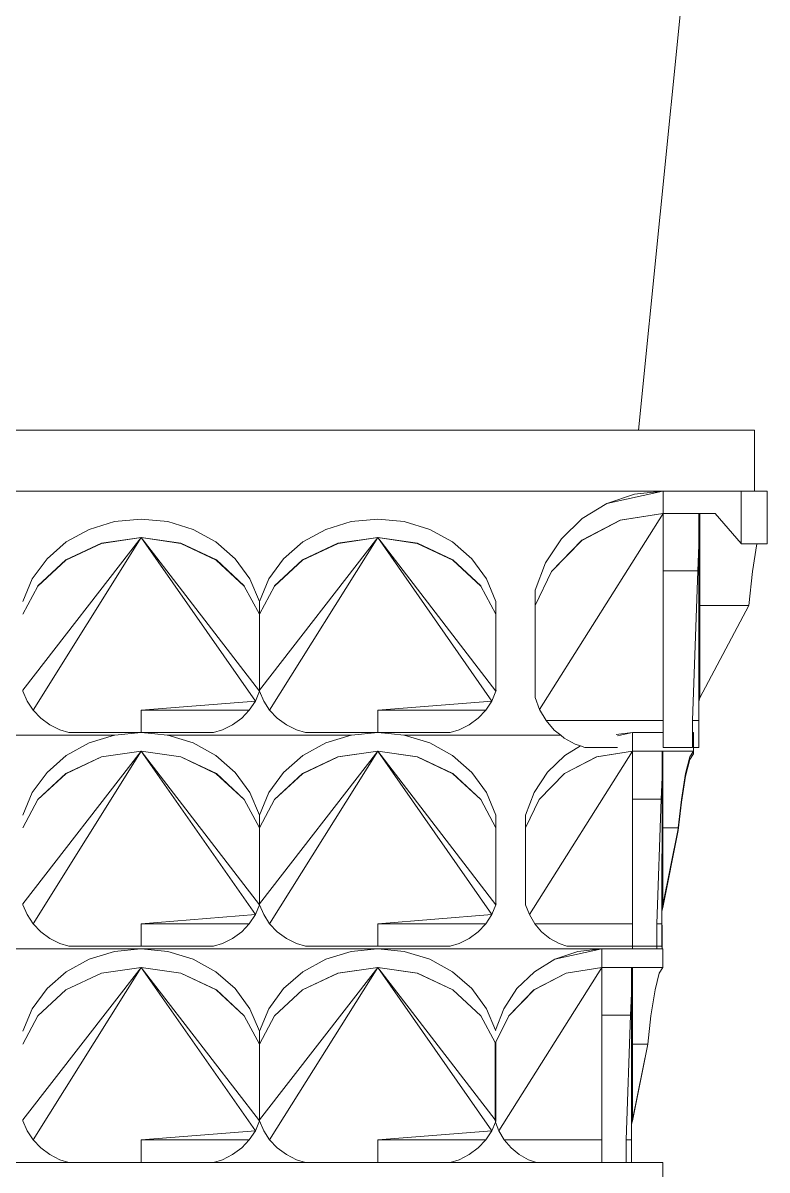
# Model space of a CAD drawing. Header units: millimetres. Extents: x -667 to -468, y -723 to -475.
# Drawn here: x -582.5994 to -582.4043, y -493.3429 to -493.0422 of the extents above; entities that cross this region are included whole.
import ezdxf

# ---------------------------------------------------------------- set-up
doc = ezdxf.new("R2010")
doc.units = ezdxf.units.MM
doc.layers.add('dinding', color=36, linetype='Continuous', lineweight=9)

msp = doc.modelspace()

# ---------------------------------------------------------------- linework, layer by layer
at = {"layer": 'dinding'}
for p, q in [((-582.42439, -493.01293), (-582.43799, -493.14893)), ((-582.76119, -493.14893), (-582.43799, -493.14893)), ((-582.43799, -493.14893), (-582.40759, -493.14893)), ((-582.40759, -493.16493), (-582.40759, -493.14893)), ((-582.43159, -493.16493), (-582.76755, -493.16494)), ((-582.44626, -493.16818), (-582.43159, -493.16493)), ((-582.43906, -493.16574), (-582.44626, -493.16818)), ((-582.43159, -493.16493), (-582.43906, -493.16574)), ((-582.43159, -493.16493), (-582.43156, -493.16493)), ((-582.43156, -493.16493), (-582.43149, -493.16493)), ((-582.43149, -493.16493), (-582.43149, -493.17076)), ((-582.43149, -493.16493), (-582.41119, -493.16493)), ((-582.41119, -493.16493), (-582.41112, -493.16493)), ((-582.41112, -493.16493), (-582.41109, -493.16493)), ((-582.41109, -493.16493), (-582.41098, -493.16493)), ((-582.41109, -493.1787), (-582.41109, -493.16493)), ((-582.41098, -493.16493), (-582.40797, -493.16493)), ((-582.40797, -493.16493), (-582.40759, -493.16493)), ((-582.40759, -493.16493), (-582.40436, -493.16493)), ((-582.40436, -493.16493), (-582.40429, -493.16493)), ((-582.40429, -493.16493), (-582.40429, -493.17875)), ((-582.44626, -493.16818), (-582.45275, -493.17214)), ((-582.58204, -493.17496), (-582.57539, -493.17292)), ((-582.57539, -493.17292), (-582.56841, -493.17225)), ((-582.56841, -493.17225), (-582.56142, -493.17292)), ((-582.56142, -493.17292), (-582.55477, -493.17496)), ((-582.52001, -493.17496), (-582.51336, -493.17292)), ((-582.51336, -493.17292), (-582.50637, -493.17225)), ((-582.50637, -493.17225), (-582.49939, -493.17292)), ((-582.49939, -493.17292), (-582.49274, -493.17496)), ((-582.46394, -493.2222), (-582.43149, -493.17076)), ((-582.45275, -493.17214), (-582.45821, -493.17742)), ((-582.44276, -493.17255), (-582.45287, -493.1778)), ((-582.44274, -493.17257), (-582.45285, -493.17784)), ((-582.43159, -493.17077), (-582.44276, -493.17255)), ((-582.43159, -493.17077), (-582.44274, -493.17257)), ((-582.43159, -493.17074), (-582.43159, -493.17077)), ((-582.43149, -493.17076), (-582.43159, -493.17077)), ((-582.43149, -493.17076), (-582.4315, -493.17862)), ((-582.42218, -493.17076), (-582.43149, -493.17076)), ((-582.42218, -493.17076), (-582.42218, -493.17758)), ((-582.42189, -493.17077), (-582.42218, -493.17076)), ((-582.42189, -493.17077), (-582.42218, -493.17843)), ((-582.42217, -493.18582), (-582.42189, -493.17077)), ((-582.41792, -493.17076), (-582.42189, -493.17077)), ((-582.42189, -493.17077), (-582.42189, -493.19491)), ((-582.41789, -493.17076), (-582.41792, -493.17076)), ((-582.41112, -493.1787), (-582.41789, -493.17076)), ((-582.58803, -493.17825), (-582.58204, -493.17496)), ((-582.55477, -493.17496), (-582.54878, -493.17825)), ((-582.526, -493.17825), (-582.52001, -493.17496)), ((-582.49274, -493.17496), (-582.48675, -493.17825)), ((-582.56841, -493.17711), (-582.59942, -493.21711)), ((-582.56841, -493.17711), (-582.59673, -493.22235)), ((-582.59307, -493.18265), (-582.58803, -493.17825)), ((-582.58814, -493.18297), (-582.57881, -493.1786)), ((-582.58812, -493.183), (-582.57879, -493.17862)), ((-582.57881, -493.1786), (-582.56841, -493.17711)), ((-582.57879, -493.17862), (-582.57881, -493.1786)), ((-582.56841, -493.17711), (-582.57879, -493.17862)), ((-582.56841, -493.17711), (-582.558, -493.1786)), ((-582.56841, -493.17711), (-582.55802, -493.17862)), ((-582.53845, -493.21997), (-582.56841, -493.17711)), ((-582.53739, -493.21738), (-582.56841, -493.17711)), ((-582.55802, -493.17862), (-582.558, -493.1786)), ((-582.55802, -493.17862), (-582.54869, -493.183)), ((-582.558, -493.1786), (-582.54867, -493.18297)), ((-582.54878, -493.17825), (-582.54374, -493.18265)), ((-582.50637, -493.17711), (-582.53739, -493.21711)), ((-582.50637, -493.17711), (-582.5347, -493.22235)), ((-582.53104, -493.18265), (-582.526, -493.17825)), ((-582.52611, -493.18297), (-582.51678, -493.1786)), ((-582.52609, -493.183), (-582.51676, -493.17862)), ((-582.51678, -493.1786), (-582.50637, -493.17711)), ((-582.51676, -493.17862), (-582.51678, -493.1786)), ((-582.50637, -493.17711), (-582.51676, -493.17862)), ((-582.50637, -493.17711), (-582.49597, -493.1786)), ((-582.50637, -493.17711), (-582.49599, -493.17862)), ((-582.47642, -493.21997), (-582.50637, -493.17711)), ((-582.47536, -493.21738), (-582.50637, -493.17711)), ((-582.49599, -493.17862), (-582.49597, -493.1786)), ((-582.49599, -493.17862), (-582.48666, -493.183)), ((-582.49597, -493.1786), (-582.48663, -493.18297)), ((-582.48675, -493.17825), (-582.4817, -493.18265)), ((-582.45821, -493.17742), (-582.4624, -493.18377)), ((-582.45287, -493.1778), (-582.4608, -493.18599)), ((-582.45285, -493.17784), (-582.46079, -493.18601)), ((-582.4315, -493.17867), (-582.4315, -493.17862)), ((-582.4315, -493.18583), (-582.4315, -493.17867)), ((-582.42218, -493.17902), (-582.42244, -493.18582)), ((-582.42218, -493.17899), (-582.42218, -493.17843)), ((-582.42218, -493.17899), (-582.42218, -493.17902)), ((-582.42218, -493.17902), (-582.42217, -493.18582)), ((-582.41112, -493.17876), (-582.41112, -493.1787)), ((-582.41109, -493.17876), (-582.41112, -493.17876)), ((-582.41109, -493.17876), (-582.41109, -493.1787)), ((-582.41109, -493.17876), (-582.40693, -493.17876)), ((-582.40693, -493.17876), (-582.40808, -493.18599)), ((-582.40436, -493.17876), (-582.40693, -493.17876)), ((-582.40436, -493.17876), (-582.40429, -493.17875)), ((-582.59693, -493.18795), (-582.59307, -493.18265)), ((-582.59547, -493.1898), (-582.58814, -493.18297)), ((-582.59545, -493.18982), (-582.58812, -493.183)), ((-582.58812, -493.183), (-582.58814, -493.18297)), ((-582.54869, -493.183), (-582.54867, -493.18297)), ((-582.54869, -493.183), (-582.54136, -493.18982)), ((-582.54867, -493.18297), (-582.54135, -493.1898)), ((-582.54374, -493.18265), (-582.53988, -493.18795)), ((-582.5349, -493.18795), (-582.53104, -493.18265)), ((-582.53343, -493.1898), (-582.52611, -493.18297)), ((-582.53342, -493.18982), (-582.52609, -493.183)), ((-582.52609, -493.183), (-582.52611, -493.18297)), ((-582.48666, -493.183), (-582.48663, -493.18297)), ((-582.48666, -493.183), (-582.47933, -493.18982)), ((-582.48663, -493.18297), (-582.47931, -493.1898)), ((-582.4817, -493.18265), (-582.47784, -493.18795)), ((-582.4624, -493.18377), (-582.46509, -493.19089)), ((-582.59942, -493.19388), (-582.59693, -493.18795)), ((-582.53988, -493.18795), (-582.53739, -493.19388)), ((-582.53739, -493.19388), (-582.5349, -493.18795)), ((-582.47784, -493.18795), (-582.47536, -493.19388)), ((-582.46509, -493.1949), (-582.46079, -493.18601)), ((-582.46079, -493.18601), (-582.4608, -493.18599)), ((-582.43152, -493.22505), (-582.4315, -493.18583)), ((-582.42244, -493.18582), (-582.4315, -493.18583)), ((-582.42244, -493.18582), (-582.42382, -493.22505)), ((-582.42244, -493.18582), (-582.42217, -493.18582)), ((-582.42217, -493.18582), (-582.4222, -493.22009)), ((-582.40808, -493.18599), (-582.40909, -493.19491)), ((-582.59942, -493.19723), (-582.59545, -493.18982)), ((-582.59545, -493.18982), (-582.59547, -493.1898)), ((-582.54136, -493.18982), (-582.54135, -493.1898)), ((-582.53739, -493.19723), (-582.54136, -493.18982)), ((-582.53739, -493.19723), (-582.53342, -493.18982)), ((-582.53342, -493.18982), (-582.53343, -493.1898)), ((-582.47933, -493.18982), (-582.47931, -493.1898)), ((-582.47536, -493.19723), (-582.47933, -493.18982)), ((-582.46509, -493.1949), (-582.46509, -493.19089)), ((-582.53739, -493.19723), (-582.53739, -493.19388)), ((-582.47536, -493.19723), (-582.47536, -493.19388)), ((-582.53739, -493.21711), (-582.53739, -493.19723)), ((-582.47536, -493.19723), (-582.47536, -493.21738)), ((-582.46509, -493.1949), (-582.46509, -493.21908)), ((-582.40909, -493.19491), (-582.42189, -493.21909)), ((-582.42189, -493.19491), (-582.40909, -493.19491)), ((-582.42189, -493.21909), (-582.42189, -493.19491)), ((-582.59937, -493.21738), (-582.59942, -493.21711)), ((-582.59829, -493.21997), (-582.59937, -493.21738)), ((-582.53845, -493.21997), (-582.53739, -493.21738)), ((-582.53733, -493.21738), (-582.53739, -493.21711)), ((-582.53739, -493.21711), (-582.53739, -493.21738)), ((-582.53739, -493.21738), (-582.53736, -493.21725)), ((-582.53626, -493.21997), (-582.53733, -493.21738)), ((-582.47642, -493.21997), (-582.47536, -493.21738)), ((-582.47536, -493.21738), (-582.4753, -493.21711)), ((-582.59673, -493.22235), (-582.59829, -493.21997)), ((-582.53845, -493.21997), (-582.56838, -493.22235)), ((-582.53845, -493.21997), (-582.54003, -493.22235)), ((-582.5347, -493.22235), (-582.53626, -493.21997)), ((-582.47642, -493.21997), (-582.50635, -493.22235)), ((-582.47642, -493.21997), (-582.47799, -493.22235)), ((-582.46394, -493.2222), (-582.46509, -493.21908)), ((-582.4222, -493.22009), (-582.42189, -493.21909)), ((-582.4222, -493.22009), (-582.4222, -493.22505)), ((-582.59473, -493.22444), (-582.59673, -493.22235)), ((-582.59235, -493.22619), (-582.59473, -493.22444)), ((-582.56838, -493.22235), (-582.56838, -493.22825)), ((-582.54003, -493.22235), (-582.56838, -493.22235)), ((-582.5444, -493.22619), (-582.54203, -493.22444)), ((-582.54203, -493.22444), (-582.54003, -493.22235)), ((-582.53269, -493.22444), (-582.5347, -493.22235)), ((-582.53032, -493.22619), (-582.53269, -493.22444)), ((-582.50635, -493.22235), (-582.50634, -493.22825)), ((-582.47799, -493.22235), (-582.50635, -493.22235)), ((-582.48237, -493.22619), (-582.47999, -493.22444)), ((-582.47999, -493.22444), (-582.47799, -493.22235)), ((-582.46394, -493.2222), (-582.46224, -493.22505)), ((-582.58967, -493.22753), (-582.59235, -493.22619)), ((-582.58736, -493.22825), (-582.58967, -493.22753)), ((-582.54939, -493.22825), (-582.54708, -493.22753)), ((-582.54708, -493.22753), (-582.5444, -493.22619)), ((-582.52764, -493.22753), (-582.53032, -493.22619)), ((-582.52533, -493.22825), (-582.52764, -493.22753)), ((-582.48736, -493.22825), (-582.48505, -493.22753)), ((-582.48505, -493.22753), (-582.48237, -493.22619)), ((-582.46007, -493.22756), (-582.46224, -493.22505)), ((-582.46224, -493.22505), (-582.43152, -493.22505)), ((-582.45839, -493.22893), (-582.46007, -493.22756)), ((-582.4315, -493.22825), (-582.43152, -493.22505)), ((-582.42382, -493.22505), (-582.4222, -493.22505)), ((-582.42382, -493.22505), (-582.42382, -493.22825)), ((-582.4222, -493.22505), (-582.42221, -493.23213)), ((-582.57539, -493.22893), (-582.62345, -493.22893)), ((-582.58736, -493.22825), (-582.56841, -493.22825)), ((-582.58204, -493.23096), (-582.57539, -493.22893)), ((-582.57539, -493.22893), (-582.57526, -493.22893)), ((-582.56841, -493.22825), (-582.57526, -493.22893)), ((-582.56841, -493.22825), (-582.56838, -493.22825)), ((-582.56838, -493.22825), (-582.54939, -493.22825)), ((-582.56838, -493.22825), (-582.56477, -493.2286)), ((-582.56477, -493.2286), (-582.56155, -493.22893)), ((-582.56155, -493.22893), (-582.56142, -493.22893)), ((-582.51336, -493.22893), (-582.56142, -493.22893)), ((-582.56142, -493.22893), (-582.55477, -493.23096)), ((-582.52533, -493.22825), (-582.50637, -493.22825)), ((-582.52001, -493.23096), (-582.51336, -493.22893)), ((-582.51336, -493.22893), (-582.51323, -493.22893)), ((-582.50637, -493.22825), (-582.51323, -493.22893)), ((-582.50637, -493.22825), (-582.50634, -493.22825)), ((-582.50634, -493.22825), (-582.48736, -493.22825)), ((-582.50634, -493.22825), (-582.50274, -493.2286)), ((-582.50274, -493.2286), (-582.49952, -493.22893)), ((-582.49952, -493.22893), (-582.49939, -493.22893)), ((-582.49939, -493.22893), (-582.49274, -493.23096)), ((-582.49939, -493.22893), (-582.45839, -493.22893)), ((-582.45749, -493.22966), (-582.45839, -493.22893)), ((-582.45459, -493.23127), (-582.45749, -493.22966)), ((-582.43959, -493.22825), (-582.44385, -493.2287)), ((-582.44353, -493.22912), (-582.43959, -493.22825)), ((-582.4315, -493.22825), (-582.43959, -493.22825)), ((-582.43959, -493.23311), (-582.43959, -493.22825)), ((-582.4315, -493.23213), (-582.4315, -493.22825)), ((-582.42359, -493.22825), (-582.42382, -493.22825)), ((-582.42382, -493.22825), (-582.42382, -493.23213)), ((-582.42359, -493.22825), (-582.42356, -493.23213)), ((-582.56841, -493.23311), (-582.59942, -493.27311)), ((-582.56841, -493.23311), (-582.59673, -493.27835)), ((-582.58803, -493.23426), (-582.58204, -493.23096)), ((-582.57881, -493.2346), (-582.56841, -493.23311)), ((-582.56841, -493.23311), (-582.57879, -493.23462)), ((-582.56841, -493.23311), (-582.558, -493.2346)), ((-582.56841, -493.23311), (-582.55802, -493.23462)), ((-582.53845, -493.27597), (-582.56841, -493.23311)), ((-582.53739, -493.27338), (-582.56841, -493.23311)), ((-582.55477, -493.23096), (-582.54878, -493.23426)), ((-582.50637, -493.23311), (-582.53739, -493.27311)), ((-582.50637, -493.23311), (-582.5347, -493.27835)), ((-582.526, -493.23426), (-582.52001, -493.23096)), ((-582.51678, -493.2346), (-582.50637, -493.23311)), ((-582.50637, -493.23311), (-582.51676, -493.23462)), ((-582.50637, -493.23311), (-582.49597, -493.2346)), ((-582.50637, -493.23311), (-582.49599, -493.23462)), ((-582.47642, -493.27597), (-582.50637, -493.23311)), ((-582.47536, -493.27338), (-582.50637, -493.23311)), ((-582.49274, -493.23096), (-582.48675, -493.23426)), ((-582.46661, -493.27597), (-582.43959, -493.23311)), ((-582.45319, -493.23175), (-582.4573, -493.23425)), ((-582.45319, -493.23175), (-582.45459, -493.23127)), ((-582.45209, -493.23213), (-582.45319, -493.23175)), ((-582.44352, -493.23213), (-582.45209, -493.23213)), ((-582.43959, -493.23311), (-582.44898, -493.2346)), ((-582.43959, -493.23311), (-582.44896, -493.23462)), ((-582.43183, -493.23311), (-582.43959, -493.23311)), ((-582.43959, -493.23936), (-582.43959, -493.23311)), ((-582.43183, -493.23311), (-582.43183, -493.23879)), ((-582.43159, -493.23311), (-582.43183, -493.23311)), ((-582.43159, -493.23311), (-582.43183, -493.2395)), ((-582.43182, -493.24566), (-582.43159, -493.23311)), ((-582.42359, -493.23311), (-582.43159, -493.23311)), ((-582.43159, -493.23311), (-582.43159, -493.25323)), ((-582.42382, -493.23213), (-582.4315, -493.23213)), ((-582.42359, -493.23311), (-582.42457, -493.2346)), ((-582.42356, -493.23213), (-582.42359, -493.23311)), ((-582.42356, -493.23379), (-582.42359, -493.23311)), ((-582.42356, -493.23213), (-582.42221, -493.23213)), ((-582.59307, -493.23866), (-582.58803, -493.23426)), ((-582.58814, -493.23898), (-582.57881, -493.2346)), ((-582.58812, -493.23901), (-582.57879, -493.23462)), ((-582.57879, -493.23462), (-582.57881, -493.2346)), ((-582.55802, -493.23462), (-582.558, -493.2346)), ((-582.55802, -493.23462), (-582.54869, -493.23901)), ((-582.558, -493.2346), (-582.54867, -493.23898)), ((-582.54878, -493.23426), (-582.54374, -493.23866)), ((-582.53104, -493.23866), (-582.526, -493.23426)), ((-582.52611, -493.23898), (-582.51678, -493.2346)), ((-582.52609, -493.23901), (-582.51676, -493.23462)), ((-582.51676, -493.23462), (-582.51678, -493.2346)), ((-582.49599, -493.23462), (-582.49597, -493.2346)), ((-582.49599, -493.23462), (-582.48666, -493.23901)), ((-582.49597, -493.2346), (-582.48663, -493.23898)), ((-582.48675, -493.23426), (-582.4817, -493.23866)), ((-582.4573, -493.23425), (-582.46185, -493.23865)), ((-582.44898, -493.2346), (-582.4574, -493.23897)), ((-582.44896, -493.23462), (-582.45738, -493.239)), ((-582.42457, -493.2346), (-582.42566, -493.23897)), ((-582.42457, -493.23528), (-582.42566, -493.23965)), ((-582.42359, -493.23379), (-582.42457, -493.23528)), ((-582.42356, -493.23379), (-582.42359, -493.23379)), ((-582.59693, -493.24395), (-582.59307, -493.23866)), ((-582.59547, -493.2458), (-582.58814, -493.23898)), ((-582.59545, -493.24582), (-582.58812, -493.23901)), ((-582.58812, -493.23901), (-582.58814, -493.23898)), ((-582.54869, -493.23901), (-582.54867, -493.23898)), ((-582.54869, -493.23901), (-582.54136, -493.24582)), ((-582.54867, -493.23898), (-582.54135, -493.2458)), ((-582.54374, -493.23866), (-582.53988, -493.24395)), ((-582.5349, -493.24395), (-582.53104, -493.23866)), ((-582.53343, -493.2458), (-582.52611, -493.23898)), ((-582.53342, -493.24582), (-582.52609, -493.23901)), ((-582.52609, -493.23901), (-582.52611, -493.23898)), ((-582.48666, -493.23901), (-582.48663, -493.23898)), ((-582.48666, -493.23901), (-582.47933, -493.24582)), ((-582.48663, -493.23898), (-582.47931, -493.2458)), ((-582.4817, -493.23866), (-582.47784, -493.24395)), ((-582.46185, -493.23865), (-582.46534, -493.24395)), ((-582.4574, -493.23897), (-582.46401, -493.24579)), ((-582.45738, -493.239), (-582.464, -493.24582)), ((-582.43959, -493.23966), (-582.43959, -493.23936)), ((-582.43183, -493.23996), (-582.43183, -493.2395)), ((-582.42566, -493.23897), (-582.42675, -493.24579)), ((-582.43959, -493.2397), (-582.43959, -493.23966)), ((-582.43959, -493.2397), (-582.43959, -493.24566)), ((-582.43183, -493.23999), (-582.43205, -493.24566)), ((-582.43183, -493.23996), (-582.43183, -493.23999)), ((-582.43183, -493.23999), (-582.43182, -493.24566)), ((-582.42566, -493.23965), (-582.42675, -493.24648)), ((-582.59942, -493.24988), (-582.59693, -493.24395)), ((-582.53988, -493.24395), (-582.53739, -493.24988)), ((-582.53739, -493.24988), (-582.5349, -493.24395)), ((-582.47784, -493.24395), (-582.47536, -493.24988)), ((-582.46534, -493.24395), (-582.46759, -493.24988)), ((-582.59942, -493.25323), (-582.59545, -493.24582)), ((-582.59545, -493.24582), (-582.59547, -493.2458)), ((-582.54136, -493.24582), (-582.54135, -493.2458)), ((-582.53739, -493.25323), (-582.54136, -493.24582)), ((-582.53739, -493.25323), (-582.53342, -493.24582)), ((-582.53342, -493.24582), (-582.53343, -493.2458)), ((-582.47933, -493.24582), (-582.47931, -493.2458)), ((-582.47536, -493.25323), (-582.47933, -493.24582)), ((-582.464, -493.24582), (-582.46759, -493.25323)), ((-582.46401, -493.24579), (-582.464, -493.24582)), ((-582.43205, -493.24566), (-582.43959, -493.24566)), ((-582.43959, -493.27835), (-582.43959, -493.24566)), ((-582.43205, -493.24566), (-582.43319, -493.27835)), ((-582.43205, -493.24566), (-582.43182, -493.24566)), ((-582.43182, -493.24566), (-582.43184, -493.27421)), ((-582.42675, -493.24579), (-582.42759, -493.25323)), ((-582.42675, -493.24648), (-582.42759, -493.25391)), ((-582.53739, -493.25323), (-582.53739, -493.24988)), ((-582.47536, -493.25323), (-582.47536, -493.24988)), ((-582.46759, -493.25323), (-582.46759, -493.24988)), ((-582.53739, -493.27311), (-582.53739, -493.25323)), ((-582.47536, -493.25323), (-582.47536, -493.27338)), ((-582.46759, -493.25323), (-582.46759, -493.27338)), ((-582.43159, -493.25323), (-582.42759, -493.25323)), ((-582.43159, -493.27338), (-582.43159, -493.25323)), ((-582.42759, -493.25391), (-582.43159, -493.27406)), ((-582.42759, -493.25391), (-582.43159, -493.27379)), ((-582.42772, -493.25391), (-582.43159, -493.27338)), ((-582.42759, -493.25323), (-582.42772, -493.25391)), ((-582.42772, -493.25391), (-582.42759, -493.25391)), ((-582.42759, -493.25391), (-582.42759, -493.25323)), ((-582.59937, -493.27338), (-582.59942, -493.27311)), ((-582.59829, -493.27597), (-582.59937, -493.27338)), ((-582.53845, -493.27597), (-582.53739, -493.27338)), ((-582.53733, -493.27338), (-582.53739, -493.27311)), ((-582.53739, -493.27311), (-582.53739, -493.27338)), ((-582.53739, -493.27338), (-582.53736, -493.27325)), ((-582.53626, -493.27597), (-582.53733, -493.27338)), ((-582.47642, -493.27597), (-582.47536, -493.27338)), ((-582.47536, -493.27338), (-582.4753, -493.27311)), ((-582.46759, -493.27338), (-582.46764, -493.27311)), ((-582.46661, -493.27597), (-582.46759, -493.27338)), ((-582.43959, -493.27406), (-582.43959, -493.27379)), ((-582.43959, -493.27406), (-582.43959, -493.27379)), ((-582.43959, -493.27406), (-582.43959, -493.27379)), ((-582.43184, -493.27421), (-582.43159, -493.27338)), ((-582.43184, -493.27468), (-582.43166, -493.27406)), ((-582.43184, -493.27421), (-582.43184, -493.27468)), ((-582.43184, -493.27468), (-582.43182, -493.27481)), ((-582.43182, -493.27481), (-582.43184, -493.27489)), ((-582.43184, -493.27489), (-582.43184, -493.27835)), ((-582.43182, -493.27481), (-582.43159, -493.27406)), ((-582.43166, -493.27406), (-582.43159, -493.27379)), ((-582.43159, -493.27379), (-582.43159, -493.27338)), ((-582.43159, -493.27406), (-582.43159, -493.27379)), ((-582.59673, -493.27835), (-582.59829, -493.27597)), ((-582.59473, -493.28044), (-582.59673, -493.27835)), ((-582.53845, -493.27597), (-582.56838, -493.27835)), ((-582.56838, -493.27835), (-582.56838, -493.28425)), ((-582.54003, -493.27835), (-582.56838, -493.27835)), ((-582.54203, -493.28044), (-582.54003, -493.27835)), ((-582.53845, -493.27597), (-582.54003, -493.27835)), ((-582.5347, -493.27835), (-582.53626, -493.27597)), ((-582.53269, -493.28044), (-582.5347, -493.27835)), ((-582.47642, -493.27597), (-582.50635, -493.27835)), ((-582.50635, -493.27835), (-582.50634, -493.28425)), ((-582.47799, -493.27835), (-582.50635, -493.27835)), ((-582.47999, -493.28044), (-582.47799, -493.27835)), ((-582.47642, -493.27597), (-582.47799, -493.27835)), ((-582.4652, -493.27835), (-582.46661, -493.27597)), ((-582.4634, -493.28044), (-582.4652, -493.27835)), ((-582.4652, -493.27835), (-582.43959, -493.27835)), ((-582.43959, -493.28425), (-582.43959, -493.27835)), ((-582.43319, -493.27835), (-582.43318, -493.28425)), ((-582.43319, -493.27835), (-582.43184, -493.27835)), ((-582.43184, -493.27835), (-582.43185, -493.28425)), ((-582.43184, -493.27835), (-582.43182, -493.27903)), ((-582.59235, -493.28219), (-582.59473, -493.28044)), ((-582.5444, -493.28219), (-582.54203, -493.28044)), ((-582.53032, -493.28219), (-582.53269, -493.28044)), ((-582.48237, -493.28219), (-582.47999, -493.28044)), ((-582.46125, -493.28219), (-582.4634, -493.28044)), ((-582.43182, -493.27903), (-582.43182, -493.28493)), ((-582.58967, -493.28353), (-582.59235, -493.28219)), ((-582.58736, -493.28425), (-582.58967, -493.28353)), ((-582.58736, -493.28425), (-582.56838, -493.28425)), ((-582.56838, -493.28425), (-582.54939, -493.28425)), ((-582.54939, -493.28425), (-582.54708, -493.28353)), ((-582.54708, -493.28353), (-582.5444, -493.28219)), ((-582.52764, -493.28353), (-582.53032, -493.28219)), ((-582.52533, -493.28425), (-582.52764, -493.28353)), ((-582.52533, -493.28425), (-582.50634, -493.28425)), ((-582.50634, -493.28425), (-582.48736, -493.28425)), ((-582.48736, -493.28425), (-582.48505, -493.28353)), ((-582.48505, -493.28353), (-582.48237, -493.28219)), ((-582.45883, -493.28353), (-582.46125, -493.28219)), ((-582.45675, -493.28425), (-582.45883, -493.28353)), ((-582.43959, -493.28425), (-582.45675, -493.28425)), ((-582.43959, -493.28493), (-582.43959, -493.28425)), ((-582.43318, -493.28425), (-582.43959, -493.28425)), ((-582.43319, -493.28493), (-582.43318, -493.28425)), ((-582.43318, -493.28425), (-582.43185, -493.28425)), ((-582.43182, -493.28493), (-582.43185, -493.28425)), ((-582.56843, -493.28493), (-582.63041, -493.28493)), ((-582.58803, -493.29094), (-582.58204, -493.28764)), ((-582.58204, -493.28764), (-582.57539, -493.28561)), ((-582.57539, -493.28561), (-582.56843, -493.28493)), ((-582.56843, -493.28493), (-582.56841, -493.28493)), ((-582.56841, -493.28493), (-582.56838, -493.28493)), ((-582.56838, -493.28493), (-582.56142, -493.28561)), ((-582.56838, -493.28493), (-582.50641, -493.28493)), ((-582.56142, -493.28561), (-582.55477, -493.28764)), ((-582.55477, -493.28764), (-582.54878, -493.29094)), ((-582.526, -493.29094), (-582.52001, -493.28764)), ((-582.52001, -493.28764), (-582.51336, -493.28561)), ((-582.51336, -493.28561), (-582.50641, -493.28493)), ((-582.50641, -493.28493), (-582.50637, -493.28493)), ((-582.50637, -493.28493), (-582.50634, -493.28493)), ((-582.50634, -493.28493), (-582.49939, -493.28561)), ((-582.50634, -493.28493), (-582.44771, -493.28493)), ((-582.49939, -493.28561), (-582.49274, -493.28764)), ((-582.49274, -493.28764), (-582.48675, -493.29094)), ((-582.45989, -493.28764), (-582.4653, -493.29094)), ((-582.45989, -493.28764), (-582.44759, -493.28493)), ((-582.45389, -493.28561), (-582.45989, -493.28764)), ((-582.44771, -493.28493), (-582.45389, -493.28561)), ((-582.44771, -493.28493), (-582.44759, -493.28493)), ((-582.44759, -493.28493), (-582.44752, -493.28493)), ((-582.44759, -493.28493), (-582.44759, -493.28979)), ((-582.44752, -493.28493), (-582.44749, -493.28493)), ((-582.44749, -493.28493), (-582.43995, -493.28493)), ((-582.43995, -493.28493), (-582.43985, -493.28493)), ((-582.43985, -493.28493), (-582.43959, -493.28493)), ((-582.43959, -493.28493), (-582.43319, -493.28493)), ((-582.43319, -493.28493), (-582.43182, -493.28493)), ((-582.43182, -493.28493), (-582.43168, -493.28493)), ((-582.43168, -493.28493), (-582.43159, -493.28493)), ((-582.43159, -493.28493), (-582.43159, -493.28979)), ((-582.56841, -493.28979), (-582.59942, -493.32979)), ((-582.56841, -493.28979), (-582.59673, -493.33503)), ((-582.57881, -493.29128), (-582.56841, -493.28979)), ((-582.56841, -493.28979), (-582.57879, -493.2913)), ((-582.56841, -493.28979), (-582.558, -493.29128)), ((-582.56841, -493.28979), (-582.55802, -493.2913)), ((-582.53845, -493.33265), (-582.56841, -493.28979)), ((-582.53739, -493.33006), (-582.56841, -493.28979)), ((-582.50637, -493.28979), (-582.53739, -493.32979)), ((-582.50637, -493.28979), (-582.5347, -493.33503)), ((-582.51678, -493.29128), (-582.50637, -493.28979)), ((-582.50637, -493.28979), (-582.51676, -493.2913)), ((-582.50637, -493.28979), (-582.49597, -493.29128)), ((-582.50637, -493.28979), (-582.49599, -493.2913)), ((-582.47642, -493.33265), (-582.50637, -493.28979)), ((-582.47559, -493.32976), (-582.50637, -493.28979)), ((-582.47461, -493.33265), (-582.44759, -493.28979)), ((-582.44759, -493.28979), (-582.45698, -493.29128)), ((-582.44759, -493.28979), (-582.45696, -493.2913)), ((-582.43983, -493.28979), (-582.44759, -493.28979)), ((-582.44759, -493.29536), (-582.44759, -493.28979)), ((-582.43983, -493.28979), (-582.43983, -493.29547)), ((-582.43959, -493.28979), (-582.43983, -493.29618)), ((-582.43959, -493.28979), (-582.43983, -493.28979)), ((-582.43982, -493.30234), (-582.43959, -493.28979)), ((-582.43159, -493.28979), (-582.43959, -493.28979)), ((-582.43959, -493.28979), (-582.43959, -493.30991)), ((-582.43159, -493.28979), (-582.43257, -493.29128)), ((-582.59307, -493.29534), (-582.58803, -493.29094)), ((-582.58814, -493.29566), (-582.57881, -493.29128)), ((-582.58812, -493.29569), (-582.57879, -493.2913)), ((-582.57879, -493.2913), (-582.57881, -493.29128)), ((-582.55802, -493.2913), (-582.558, -493.29128)), ((-582.55802, -493.2913), (-582.54869, -493.29569)), ((-582.558, -493.29128), (-582.54867, -493.29566)), ((-582.54878, -493.29094), (-582.54374, -493.29534)), ((-582.53104, -493.29534), (-582.526, -493.29094)), ((-582.52611, -493.29566), (-582.51678, -493.29128)), ((-582.52609, -493.29569), (-582.51676, -493.2913)), ((-582.51676, -493.2913), (-582.51678, -493.29128)), ((-582.49599, -493.2913), (-582.49597, -493.29128)), ((-582.49599, -493.2913), (-582.48666, -493.29569)), ((-582.49597, -493.29128), (-582.48663, -493.29566)), ((-582.48675, -493.29094), (-582.4817, -493.29534)), ((-582.4653, -493.29094), (-582.46985, -493.29534)), ((-582.45698, -493.29128), (-582.4654, -493.29566)), ((-582.45696, -493.2913), (-582.46538, -493.29569)), ((-582.43257, -493.29128), (-582.43366, -493.29566)), ((-582.59693, -493.30063), (-582.59307, -493.29534)), ((-582.59547, -493.30248), (-582.58814, -493.29566)), ((-582.59545, -493.3025), (-582.58812, -493.29569)), ((-582.58812, -493.29569), (-582.58814, -493.29566)), ((-582.54869, -493.29569), (-582.54867, -493.29566)), ((-582.54869, -493.29569), (-582.54136, -493.3025)), ((-582.54867, -493.29566), (-582.54135, -493.30248)), ((-582.54374, -493.29534), (-582.53988, -493.30063)), ((-582.5349, -493.30063), (-582.53104, -493.29534)), ((-582.53343, -493.30248), (-582.52611, -493.29566)), ((-582.53342, -493.3025), (-582.52609, -493.29569)), ((-582.52609, -493.29569), (-582.52611, -493.29566)), ((-582.48666, -493.29569), (-582.48663, -493.29566)), ((-582.48666, -493.29569), (-582.47933, -493.3025)), ((-582.48663, -493.29566), (-582.47931, -493.30248)), ((-582.4817, -493.29534), (-582.47784, -493.30063)), ((-582.46985, -493.29534), (-582.47334, -493.30063)), ((-582.4654, -493.29566), (-582.47201, -493.30248)), ((-582.46538, -493.29569), (-582.472, -493.3025)), ((-582.44759, -493.29634), (-582.44759, -493.29536)), ((-582.44759, -493.29638), (-582.44759, -493.29634)), ((-582.44759, -493.30065), (-582.44759, -493.29638)), ((-582.43983, -493.29667), (-582.44005, -493.30234)), ((-582.43983, -493.29618), (-582.43983, -493.29665)), ((-582.43983, -493.29665), (-582.43983, -493.29667)), ((-582.43983, -493.29667), (-582.43982, -493.30234)), ((-582.43366, -493.29566), (-582.43475, -493.30248)), ((-582.59942, -493.30656), (-582.59693, -493.30063)), ((-582.59942, -493.30991), (-582.59545, -493.3025)), ((-582.59545, -493.3025), (-582.59547, -493.30248)), ((-582.54136, -493.3025), (-582.54135, -493.30248)), ((-582.53739, -493.30991), (-582.54136, -493.3025)), ((-582.53988, -493.30063), (-582.53739, -493.30656)), ((-582.53739, -493.30656), (-582.5349, -493.30063)), ((-582.53739, -493.30991), (-582.53342, -493.3025)), ((-582.53342, -493.3025), (-582.53343, -493.30248)), ((-582.47933, -493.3025), (-582.47931, -493.30248)), ((-582.47559, -493.30948), (-582.47933, -493.3025)), ((-582.47784, -493.30063), (-582.47548, -493.30628)), ((-582.47334, -493.30063), (-582.47548, -493.30628)), ((-582.472, -493.3025), (-582.47536, -493.30944)), ((-582.47201, -493.30248), (-582.472, -493.3025)), ((-582.44759, -493.30234), (-582.44759, -493.30065)), ((-582.44005, -493.30234), (-582.44759, -493.30234)), ((-582.44759, -493.30234), (-582.44759, -493.33503)), ((-582.44005, -493.30234), (-582.44119, -493.33503)), ((-582.44005, -493.30234), (-582.43982, -493.30234)), ((-582.43982, -493.30234), (-582.43984, -493.33089)), ((-582.43475, -493.30248), (-582.43559, -493.30991)), ((-582.53739, -493.30991), (-582.53739, -493.30656)), ((-582.47548, -493.30628), (-582.47542, -493.30641)), ((-582.53739, -493.32979), (-582.53739, -493.30991)), ((-582.47548, -493.30968), (-582.47559, -493.30948)), ((-582.47559, -493.30991), (-582.47559, -493.30948)), ((-582.47548, -493.30968), (-582.47559, -493.30991)), ((-582.47559, -493.32976), (-582.47559, -493.30991)), ((-582.47536, -493.30991), (-582.47548, -493.30968)), ((-582.47536, -493.30944), (-582.47542, -493.30957)), ((-582.47536, -493.30991), (-582.47536, -493.30944)), ((-582.47536, -493.30991), (-582.47536, -493.33006)), ((-582.43559, -493.30991), (-582.43959, -493.33006)), ((-582.43959, -493.30991), (-582.43559, -493.30991)), ((-582.43959, -493.32979), (-582.43959, -493.30991)), ((-582.43559, -493.30991), (-582.43959, -493.32979)), ((-582.59937, -493.33006), (-582.59942, -493.32979)), ((-582.53733, -493.33006), (-582.53739, -493.32979)), ((-582.53739, -493.33006), (-582.53739, -493.32979)), ((-582.47536, -493.33006), (-582.47559, -493.32976)), ((-582.47559, -493.33006), (-582.47559, -493.32976)), ((-582.44759, -493.33006), (-582.44759, -493.32979)), ((-582.44759, -493.33006), (-582.44759, -493.32979)), ((-582.44759, -493.33006), (-582.44759, -493.32979)), ((-582.43959, -493.33006), (-582.43959, -493.32979)), ((-582.59829, -493.33265), (-582.59937, -493.33006)), ((-582.59673, -493.33503), (-582.59829, -493.33265)), ((-582.53845, -493.33265), (-582.56838, -493.33503)), ((-582.53845, -493.33265), (-582.54003, -493.33503)), ((-582.53845, -493.33265), (-582.53739, -493.33006)), ((-582.53739, -493.33006), (-582.53736, -493.32993)), ((-582.53626, -493.33265), (-582.53733, -493.33006)), ((-582.5347, -493.33503), (-582.53626, -493.33265)), ((-582.47642, -493.33265), (-582.50635, -493.33503)), ((-582.47642, -493.33265), (-582.47799, -493.33503)), ((-582.47548, -493.33035), (-582.47642, -493.33265)), ((-582.47552, -493.33024), (-582.47559, -493.33006)), ((-582.47548, -493.33035), (-582.47537, -493.33009)), ((-582.47461, -493.33265), (-582.47548, -493.33035)), ((-582.47536, -493.33006), (-582.47537, -493.33009)), ((-582.4732, -493.33503), (-582.47461, -493.33265)), ((-582.43984, -493.33089), (-582.43959, -493.33006)), ((-582.43984, -493.33089), (-582.43984, -493.33503)), ((-582.59473, -493.33712), (-582.59673, -493.33503)), ((-582.56838, -493.33503), (-582.56838, -493.34093)), ((-582.54003, -493.33503), (-582.56838, -493.33503)), ((-582.54203, -493.33712), (-582.54003, -493.33503)), ((-582.53269, -493.33712), (-582.5347, -493.33503)), ((-582.50635, -493.33503), (-582.50634, -493.34093)), ((-582.47799, -493.33503), (-582.50635, -493.33503)), ((-582.47999, -493.33712), (-582.47799, -493.33503)), ((-582.4714, -493.33713), (-582.4732, -493.33503)), ((-582.4732, -493.33503), (-582.44759, -493.33503)), ((-582.44759, -493.34093), (-582.44759, -493.33503)), ((-582.44119, -493.33503), (-582.44119, -493.34093)), ((-582.44119, -493.33503), (-582.43984, -493.33503)), ((-582.43984, -493.33503), (-582.43985, -493.34093)), ((-582.59235, -493.33887), (-582.59473, -493.33712)), ((-582.5444, -493.33887), (-582.54203, -493.33712)), ((-582.53032, -493.33887), (-582.53269, -493.33712)), ((-582.48237, -493.33887), (-582.47999, -493.33712)), ((-582.46925, -493.33887), (-582.4714, -493.33713)), ((-582.61143, -493.34093), (-582.58736, -493.34093)), ((-582.58967, -493.34021), (-582.59235, -493.33887)), ((-582.58736, -493.34093), (-582.58967, -493.34021)), ((-582.58736, -493.34093), (-582.56838, -493.34093)), ((-582.56838, -493.34093), (-582.54939, -493.34093)), ((-582.54939, -493.34093), (-582.54708, -493.34021)), ((-582.54939, -493.34093), (-582.52533, -493.34093)), ((-582.54708, -493.34021), (-582.5444, -493.33887)), ((-582.52764, -493.34021), (-582.53032, -493.33887)), ((-582.52533, -493.34093), (-582.52764, -493.34021)), ((-582.52533, -493.34093), (-582.50634, -493.34093)), ((-582.50634, -493.34093), (-582.48736, -493.34093)), ((-582.48736, -493.34093), (-582.48505, -493.34021)), ((-582.48736, -493.34093), (-582.46484, -493.34093)), ((-582.48505, -493.34021), (-582.48237, -493.33887)), ((-582.46683, -493.34021), (-582.46925, -493.33887)), ((-582.46475, -493.34093), (-582.46683, -493.34021)), ((-582.46475, -493.34093), (-582.46484, -493.34093)), ((-582.44771, -493.34093), (-582.46475, -493.34093)), ((-582.44759, -493.34093), (-582.44771, -493.34093)), ((-582.44131, -493.34093), (-582.44759, -493.34093)), ((-582.44119, -493.34093), (-582.44131, -493.34093)), ((-582.44119, -493.34093), (-582.43985, -493.34093)), ((-582.43985, -493.34093), (-582.43159, -493.34093)), ((-582.43159, -493.34493), (-582.43159, -493.34093))]:
    msp.add_line(p, q, dxfattribs=at)

doc.saveas('drawing.dxf')
